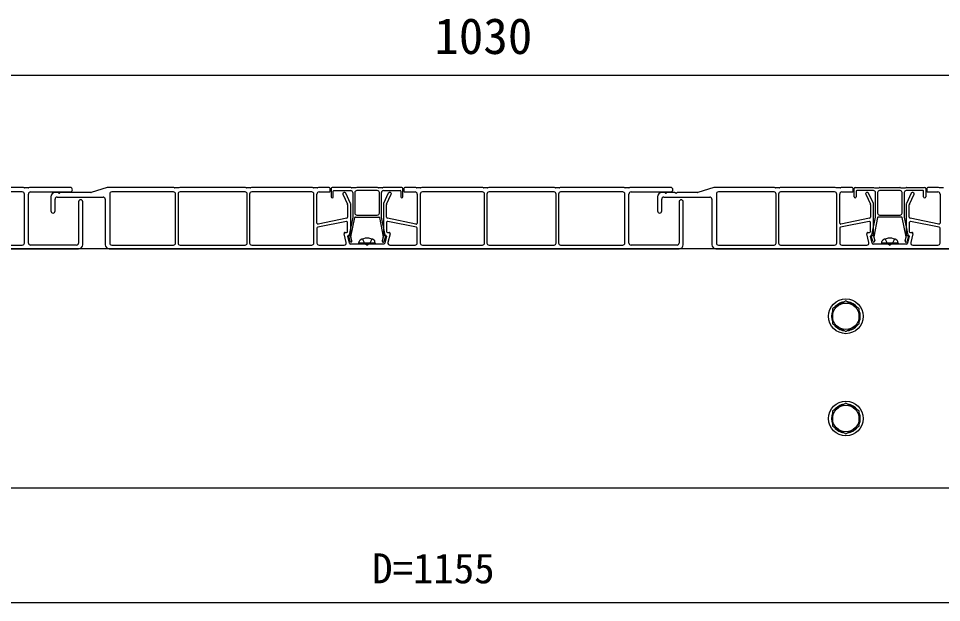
# Model space of a CAD drawing. Units: millimetres, scale not verified. Extents: x -1050 to 1050, y -1565 to 1555.
# Drawn here: x -346.4 to 104.8, y -67.7 to 218 of the extents above; entities that cross this region are included whole.
import ezdxf
from ezdxf.enums import TextEntityAlignment as Align

# ---------------------------------------------------------------- set-up
doc = ezdxf.new("R2010")
doc.units = ezdxf.units.MM
doc.header["$LTSCALE"] = 8
for name, color, linetype in [('0-3_YKK_12', 2, 'Continuous'), ('0-4_YKK_13', 4, 'Continuous'), ('0-5_YKK_D', 6, 'Continuous')]:
    doc.layers.add(name, color=color, linetype=linetype)
doc.styles.add('ＭＳ ゴシック', font='')
doc.styles.get('ＭＳ ゴシック').set_extended_font_data('MS Gothic')

msp = doc.modelspace()

# ---------------------------------------------------------------- linework, layer by layer
at = {"layer": '0-3_YKK_12'}
for p, q in [((410, 105.301), (-645, 105.301)), ((410, -11.699), (-645, -11.699))]:
    msp.add_line(p, q, dxfattribs=at)
at = {"layer": '0-4_YKK_13'}
for p, q in [((-344.073, 135.301), (-374.927, 135.301)), ((-344.5, 133.101), (-374.9, 133.101)), ((-343.57, 135.173), (-343.93, 135.28)), ((-343.5, 108.101), (-343.5, 132.101)), ((-341.573, 135.151), (-343.427, 135.151)), ((-341.5, 108.101), (-341.5, 132.101)), ((-341.07, 135.28), (-341.43, 135.173)), ((-321.1, 135.301), (-340.927, 135.301)), ((-340.5, 133.101), (-321.1, 133.101)), ((-327.02, 132.801), (-328.5, 132.801)), ((-311.076, 132.801), (-325.98, 132.801)), ((-303.073, 135.279), (-310.927, 132.824)), ((-270.573, 135.301), (-302.924, 135.301)), ((-301.8, 132.101), (-301.8, 108.101)), ((-270.6, 133.101), (-300.8, 133.101)), ((-270.07, 135.173), (-270.43, 135.28)), ((-268.073, 135.151), (-269.927, 135.151)), ((-269.6, 108.101), (-269.6, 132.101)), ((-268.4, 132.101), (-268.4, 108.101)), ((-267.57, 135.28), (-267.93, 135.173)), ((-235.573, 135.301), (-267.427, 135.301)), ((-235.6, 133.101), (-267.4, 133.101)), ((-235.07, 135.173), (-235.43, 135.28)), ((-233.073, 135.151), (-234.927, 135.151)), ((-234.6, 108.101), (-234.6, 132.101)), ((-233.4, 132.101), (-233.4, 108.101)), ((-232.57, 135.28), (-232.93, 135.173)), ((-202.823, 135.301), (-232.427, 135.301)), ((-203, 133.101), (-232.4, 133.101)), ((-202.32, 135.173), (-202.68, 135.28)), ((-200.323, 135.151), (-202.177, 135.151)), ((-202, 108.101), (-202, 132.101)), ((-200.5, 117.911), (-200.5, 132.101)), ((-199.82, 135.28), (-200.18, 135.173)), ((-194.5, 135.301), (-199.677, 135.301)), ((-199.5, 133.101), (-194.5, 133.101)), ((-194, 133.601), (-194, 134.801)), ((-193.5, 134.801), (-193.5, 130.801)), ((-184.073, 135.301), (-193, 135.301)), ((-192.5, 130.801), (-192.5, 133.501)), ((-192.2, 133.801), (-184, 133.801)), ((-187.826, 132.095), (-185.545, 127.075)), ((-186.822, 132.801), (-187.371, 132.801)), ((-184.045, 127.4), (-186.367, 132.508)), ((-183.57, 135.173), (-183.93, 135.28)), ((-181.573, 135.151), (-183.427, 135.151)), ((-183, 132.801), (-183, 120.831)), ((-182, 132.801), (-182, 122.801)), ((-181.07, 135.28), (-181.43, 135.173)), ((-171.073, 135.301), (-180.927, 135.301)), ((-170.57, 135.173), (-170.93, 135.28)), ((-168.573, 135.151), (-170.427, 135.151)), ((-170, 122.801), (-170, 132.801)), ((-169, 120.831), (-169, 132.801)), ((-168.07, 135.28), (-168.43, 135.173)), ((-168, 133.801), (-159.8, 133.801)), ((-165.633, 132.508), (-167.955, 127.389)), ((-159, 135.301), (-167.927, 135.301)), ((-166.455, 127.065), (-164.173, 132.095)), ((-164.629, 132.801), (-165.178, 132.801)), ((-159.5, 133.501), (-159.5, 130.801)), ((-158.5, 130.801), (-158.5, 134.801)), ((-158, 134.801), (-158, 133.601)), ((-152.323, 135.301), (-157.5, 135.301)), ((-157.5, 133.101), (-152.5, 133.101)), ((-151.82, 135.173), (-152.18, 135.28)), ((-149.823, 135.151), (-151.677, 135.151)), ((-151.5, 132.101), (-151.5, 117.911)), ((-150, 132.101), (-150, 108.101)), ((-149.32, 135.28), (-149.68, 135.173)), ((-119.573, 135.301), (-149.177, 135.301)), ((-119.6, 133.101), (-149, 133.101)), ((-119.07, 135.173), (-119.43, 135.28)), ((-117.073, 135.151), (-118.927, 135.151)), ((-118.6, 108.101), (-118.6, 132.101)), ((-117.4, 132.101), (-117.4, 108.101)), ((-116.57, 135.28), (-116.93, 135.173)), ((-84.573, 135.301), (-116.427, 135.301)), ((-84.6, 133.101), (-116.4, 133.101)), ((-84.07, 135.173), (-84.43, 135.28)), ((-82.073, 135.151), (-83.927, 135.151)), ((-83.6, 108.101), (-83.6, 132.101)), ((-82.4, 132.101), (-82.4, 108.101)), ((-81.57, 135.28), (-81.93, 135.173)), ((-50.573, 135.301), (-81.427, 135.301)), ((-51, 133.101), (-81.4, 133.101)), ((-50.07, 135.173), (-50.43, 135.28)), ((-50, 108.101), (-50, 132.101)), ((-48.073, 135.151), (-49.927, 135.151)), ((-48, 108.101), (-48, 132.101)), ((-47.57, 135.28), (-47.93, 135.173)), ((-27.6, 135.301), (-47.427, 135.301)), ((-47, 133.101), (-27.6, 133.101)), ((-30.52, 132.801), (-32, 132.801)), ((-25.52, 132.801), (-29.48, 132.801)), ((-14.576, 132.801), (-24.48, 132.801)), ((-6.573, 135.279), (-14.427, 132.824)), ((22.927, 135.301), (-6.424, 135.301)), ((-5.3, 132.101), (-5.3, 108.101)), ((22.9, 133.101), (-4.3, 133.101)), ((23.43, 135.173), (23.07, 135.28)), ((25.427, 135.151), (23.573, 135.151)), ((23.9, 108.101), (23.9, 132.101)), ((25.1, 132.101), (25.1, 108.101)), ((25.93, 135.28), (25.57, 135.173)), ((52.677, 135.301), (26.073, 135.301)), ((52.5, 133.101), (26.1, 133.101)), ((53.18, 135.173), (52.82, 135.28)), ((55.177, 135.151), (53.323, 135.151)), ((53.5, 108.101), (53.5, 132.101)), ((55, 117.911), (55, 132.101)), ((55.68, 135.28), (55.32, 135.173)), ((61, 135.301), (55.823, 135.301)), ((56, 133.101), (61, 133.101)), ((61.5, 133.601), (61.5, 134.801)), ((62, 130.801), (62, 134.801)), ((62.5, 135.301), (71.427, 135.301)), ((63, 133.501), (63, 130.801)), ((71.5, 133.801), (63.3, 133.801)), ((67.674, 132.095), (69.955, 127.075)), ((68.678, 132.801), (68.129, 132.801)), ((71.455, 127.4), (69.133, 132.508)), ((71.57, 135.28), (71.93, 135.173)), ((72.073, 135.151), (73.927, 135.151)), ((72.5, 120.831), (72.5, 132.801)), ((73.5, 132.801), (73.5, 122.801)), ((74.07, 135.173), (74.43, 135.28)), ((74.573, 135.301), (84.427, 135.301)), ((84.57, 135.28), (84.93, 135.173)), ((85.073, 135.151), (86.927, 135.151)), ((85.5, 122.801), (85.5, 132.801)), ((86.5, 132.801), (86.5, 120.831)), ((87.07, 135.173), (87.43, 135.28)), ((95.7, 133.801), (87.5, 133.801)), ((89.867, 132.508), (87.545, 127.389)), ((87.573, 135.301), (96.5, 135.301)), ((89.045, 127.065), (91.327, 132.095)), ((90.871, 132.801), (90.322, 132.801)), ((96, 130.801), (96, 133.501)), ((97, 134.801), (97, 130.801)), ((97.5, 134.801), (97.5, 133.601)), ((103.177, 135.301), (98, 135.301)), ((98, 133.101), (103, 133.101)), ((103.68, 135.173), (103.32, 135.28)), ((105.677, 135.151), (103.823, 135.151)), ((104, 132.101), (104, 117.911)), ((-330.5, 130.801), (-330.5, 123.801)), ((-328.5, 123.801), (-328.5, 129.601)), ((-327.5, 130.601), (-305, 130.601)), ((-317, 128.301), (-317, 108.101)), ((-315, 107.301), (-315, 128.301)), ((-304, 129.601), (-304, 107.301)), ((-185.5, 126.868), (-185.5, 120.711)), ((-184, 112.101), (-184, 127.193)), ((-168, 127.183), (-168, 112.101)), ((-166.5, 120.711), (-166.5, 126.858)), ((-34, 130.801), (-34, 123.801)), ((-32, 123.801), (-32, 129.601)), ((-31, 130.601), (-8.5, 130.601)), ((-23.5, 128.301), (-23.5, 108.101)), ((-21.5, 107.301), (-21.5, 128.301)), ((-7.5, 129.601), (-7.5, 107.301)), ((70, 126.868), (70, 120.711)), ((71.5, 112.101), (71.5, 127.193)), ((87.5, 127.183), (87.5, 112.101)), ((89, 120.711), (89, 126.858)), ((-186.098, 118.652), (-200.098, 115.852)), ((-185.902, 120.221), (-199.902, 117.421)), ((-185.5, 113.801), (-185.5, 118.162)), ((-183.006, 120.772), (-184.763, 111.985)), ((-183.921, 111.1), (-182.028, 120.56)), ((-181.734, 120.801), (-170.266, 120.801)), ((-181, 121.801), (-171, 121.801)), ((-169.972, 120.56), (-168.079, 111.1)), ((-167.237, 111.985), (-168.994, 120.772)), ((-166.5, 118.162), (-166.5, 113.801)), ((-152.098, 117.421), (-166.098, 120.221)), ((-151.902, 115.852), (-165.902, 118.652)), ((69.402, 118.652), (55.402, 115.852)), ((69.598, 120.221), (55.598, 117.421)), ((70, 113.801), (70, 118.162)), ((70.737, 111.985), (72.494, 120.772)), ((73.472, 120.56), (71.579, 111.1)), ((85.234, 120.801), (73.766, 120.801)), ((74.5, 121.801), (84.5, 121.801)), ((87.421, 111.1), (85.528, 120.56)), ((86.506, 120.772), (88.263, 111.985)), ((89, 118.162), (89, 113.801)), ((103.402, 117.421), (89.402, 120.221)), ((103.598, 115.852), (89.598, 118.652)), ((-200.5, 115.362), (-200.5, 108.101)), ((-186.766, 113.301), (-186, 113.301)), ((-166, 113.301), (-165.234, 113.301)), ((-151.5, 108.101), (-151.5, 115.362)), ((55, 115.362), (55, 108.101)), ((68.734, 113.301), (69.5, 113.301)), ((89.5, 113.301), (90.266, 113.301)), ((104, 108.101), (104, 115.362)), ((-186.216, 108.333), (-187.252, 112.686)), ((-184.591, 107.986), (-185.412, 111.432)), ((-185.12, 111.801), (-184.3, 111.801)), ((-185.086, 111.412), (-184.38, 108.963)), ((-183.42, 109.24), (-183.915, 110.958)), ((-180, 108.101), (-179.859, 108.904)), ((-172, 108.101), (-172.141, 108.904)), ((-168.085, 110.958), (-168.58, 109.24)), ((-167.7, 111.801), (-166.88, 111.801)), ((-167.62, 108.963), (-166.914, 111.412)), ((-166.588, 111.432), (-167.409, 107.986)), ((-164.748, 112.686), (-165.784, 108.333)), ((69.284, 108.333), (68.248, 112.686)), ((70.909, 107.986), (70.088, 111.432)), ((70.38, 111.801), (71.2, 111.801)), ((71.12, 108.963), (70.414, 111.412)), ((71.585, 110.958), (72.08, 109.24)), ((75.5, 108.101), (75.641, 108.904)), ((83.5, 108.101), (83.358, 108.904)), ((86.92, 109.24), (87.415, 110.958)), ((87.8, 111.801), (88.62, 111.801)), ((88.586, 111.412), (87.88, 108.963)), ((88.912, 111.432), (88.091, 107.986)), ((90.752, 112.686), (89.716, 108.333)), ((-595.5, 105.301), (-317, 105.301)), ((-374.9, 107.101), (-344.5, 107.101)), ((-318, 107.101), (-340.5, 107.101)), ((-302, 105.301), (-23.5, 105.301)), ((-300.8, 107.101), (-270.6, 107.101)), ((-267.4, 107.101), (-235.6, 107.101)), ((-232.4, 107.101), (-203, 107.101)), ((-199.5, 107.101), (-187.189, 107.101)), ((-176.52, 107.601), (-184.105, 107.601)), ((-172, 108.101), (-180, 108.101)), ((-180, 108.101), (-179.912, 107.601)), ((-172.088, 107.601), (-179.912, 107.601)), ((-167.895, 107.601), (-175.48, 107.601)), ((-172, 108.101), (-172.088, 107.601)), ((-164.811, 107.101), (-152.5, 107.101)), ((-149, 107.101), (-119.6, 107.101)), ((-116.4, 107.101), (-84.6, 107.101)), ((-81.4, 107.101), (-51, 107.101)), ((-24.5, 107.101), (-47, 107.101)), ((-5.5, 105.301), (191, 105.301)), ((-4.3, 107.101), (22.9, 107.101)), ((26.1, 107.101), (52.5, 107.101)), ((56, 107.101), (68.311, 107.101)), ((78.98, 107.601), (71.395, 107.601)), ((83.5, 108.101), (75.5, 108.101)), ((75.5, 108.101), (75.588, 107.601)), ((83.412, 107.601), (75.588, 107.601)), ((87.605, 107.601), (80.02, 107.601)), ((83.5, 108.101), (83.412, 107.601)), ((90.689, 107.101), (103, 107.101))]:
    msp.add_line(p, q, dxfattribs=at)
for points in [[(-171, 133.801), (-176, 133.801), (-181, 133.801)], [(84.5, 133.801), (79.5, 133.801), (74.5, 133.801)], [(-178.3, 110.081), (-177.145, 107.764), (-176, 107.156)], [(-173.7, 110.081), (-174.855, 107.764), (-176, 107.156)], [(77.2, 110.081), (78.355, 107.764), (79.5, 107.156)], [(81.8, 110.081), (80.645, 107.764), (79.5, 107.156)]]:
    msp.add_lwpolyline(points, dxfattribs=at)
for points in [[(58, 79.807), (51.5, 76.054), (51.5, 68.549), (58, 64.796), (64.5, 68.549), (64.5, 76.054)], [(58, 29.807), (51.5, 26.054), (51.5, 18.549), (58, 14.796), (64.5, 18.549), (64.5, 26.054)]]:
    msp.add_lwpolyline(points, close=True, dxfattribs=at)
for centre, radius in [((58, 72.301), 8.5), ((58, 72.301), 6.5), ((58, 22.301), 8.5), ((58, 22.301), 6.5)]:
    msp.add_circle(centre, radius, dxfattribs=at)
for centre, radius, start, end in [((-344.5, 132.101), 1, 0, 90), ((-344.073, 134.801), 0.5, 73.30076, 90), ((-343.427, 135.651), 0.5, 253.30076, 270), ((-341.573, 135.651), 0.5, 270, 286.69924), ((-340.5, 132.101), 1, 90, 180), ((-340.927, 134.801), 0.5, 90, 106.69924), ((-328.5, 130.801), 2, 90, 180), ((-327.02, 132.501), 0.3, 30, 90), ((-326.5, 132.801), 0.3, 210, 330), ((-325.98, 132.501), 0.3, 90, 150), ((-321.1, 134.201), 1.1, 270, 90), ((-311.076, 133.301), 0.5, 270, 287.35402), ((-302.924, 134.801), 0.5, 90, 107.35402), ((-300.8, 132.101), 1, 90, 180), ((-270.6, 132.101), 1, 0, 90), ((-270.573, 134.801), 0.5, 73.30076, 90), ((-269.927, 135.651), 0.5, 253.30076, 270), ((-267.4, 132.101), 1, 90, 180), ((-268.073, 135.651), 0.5, 270, 286.69924), ((-267.427, 134.801), 0.5, 90, 106.69924), ((-235.6, 132.101), 1, 0, 90), ((-235.573, 134.801), 0.5, 73.30076, 90), ((-234.927, 135.651), 0.5, 253.30076, 270), ((-232.4, 132.101), 1, 90, 180), ((-233.073, 135.651), 0.5, 270, 286.69924), ((-232.427, 134.801), 0.5, 90, 106.69924), ((-203, 132.101), 1, 360, 90), ((-202.823, 134.801), 0.5, 73.30076, 90), ((-202.177, 135.651), 0.5, 253.30076, 270), ((-199.5, 132.101), 1, 90, 180), ((-200.323, 135.651), 0.5, 270, 286.69924), ((-199.677, 134.801), 0.5, 90, 106.69924), ((-194.5, 134.801), 0.5, 0, 90), ((-194.5, 133.601), 0.5, 270, 0), ((-193, 134.801), 0.5, 90, 180), ((-192.2, 133.501), 0.3, 90, 180), ((-187.371, 132.301), 0.5, 90, 204.44395), ((-186.822, 132.301), 0.5, 24.44395, 90), ((-184.073, 134.801), 0.5, 73.30076, 90), ((-184, 132.801), 1, 0, 90), ((-183.427, 135.651), 0.5, 253.30076, 270), ((-181, 132.801), 1, 90, 180), ((-181.573, 135.651), 0.5, 270, 286.69924), ((-180.927, 134.801), 0.5, 90, 106.69924), ((-171.073, 134.801), 0.5, 73.30076, 90), ((-171, 132.801), 1, 0, 90), ((-170.427, 135.651), 0.5, 253.30076, 270), ((-168, 132.801), 1, 90, 180), ((-168.573, 135.651), 0.5, 270, 286.69924), ((-167.927, 134.801), 0.5, 90, 106.69924), ((-165.178, 132.301), 0.5, 90, 155.5983), ((-164.629, 132.301), 0.5, 335.5983, 90), ((-159.8, 133.501), 0.3, 0, 90), ((-159, 134.801), 0.5, 0, 90), ((-157.5, 134.801), 0.5, 90, 180), ((-157.5, 133.601), 0.5, 180, 270), ((-152.5, 132.101), 1, 0, 90), ((-152.323, 134.801), 0.5, 73.30076, 90), ((-151.677, 135.651), 0.5, 253.30076, 270), ((-149, 132.101), 1, 90, 180), ((-149.823, 135.651), 0.5, 270, 286.69924), ((-149.177, 134.801), 0.5, 90, 106.69924), ((-119.6, 132.101), 1, 0, 90), ((-119.573, 134.801), 0.5, 73.30076, 90), ((-118.927, 135.651), 0.5, 253.30076, 270), ((-116.4, 132.101), 1, 90, 180), ((-117.073, 135.651), 0.5, 270, 286.69924), ((-116.427, 134.801), 0.5, 90, 106.69924), ((-84.6, 132.101), 1, 0, 90), ((-84.573, 134.801), 0.5, 73.30076, 90), ((-83.927, 135.651), 0.5, 253.30076, 270), ((-81.4, 132.101), 1, 90, 180), ((-82.073, 135.651), 0.5, 270, 286.69924), ((-81.427, 134.801), 0.5, 90, 106.69924), ((-51, 132.101), 1, 0, 90), ((-50.573, 134.801), 0.5, 73.30076, 90), ((-49.927, 135.651), 0.5, 253.30076, 270), ((-48.073, 135.651), 0.5, 270, 286.69924), ((-47, 132.101), 1, 90, 180), ((-47.427, 134.801), 0.5, 90, 106.69924), ((-32, 130.801), 2, 90, 180), ((-30.52, 132.501), 0.3, 30, 90), ((-30, 132.801), 0.3, 210, 330), ((-29.48, 132.501), 0.3, 90, 150), ((-27.6, 134.201), 1.1, 270, 90), ((-25.52, 132.501), 0.3, 30, 90), ((-25, 132.801), 0.3, 210, 330), ((-24.48, 132.501), 0.3, 90, 150), ((-14.576, 133.301), 0.5, 270, 287.35402), ((-6.424, 134.801), 0.5, 90, 107.35402), ((-4.3, 132.101), 1, 90, 180), ((22.9, 132.101), 1, 0, 90), ((22.927, 134.801), 0.5, 73.30076, 90), ((23.573, 135.651), 0.5, 253.30076, 270), ((26.1, 132.101), 1, 90, 180), ((25.427, 135.651), 0.5, 270, 286.69924), ((26.073, 134.801), 0.5, 90, 106.69924), ((52.5, 132.101), 1, 360, 90), ((52.677, 134.801), 0.5, 73.30076, 90), ((53.323, 135.651), 0.5, 253.30076, 270), ((56, 132.101), 1, 90, 180), ((55.177, 135.651), 0.5, 270, 286.69924), ((55.823, 134.801), 0.5, 90, 106.69924), ((61, 134.801), 0.5, 0, 90), ((61, 133.601), 0.5, 270, 0), ((62.5, 134.801), 0.5, 90, 180), ((63.3, 133.501), 0.3, 90, 180), ((68.129, 132.301), 0.5, 90, 204.44395), ((68.678, 132.301), 0.5, 24.44395, 90), ((71.427, 134.801), 0.5, 73.30076, 90), ((71.5, 132.801), 1, 0, 90), ((72.073, 135.651), 0.5, 253.30076, 270), ((74.5, 132.801), 1, 90, 180), ((73.927, 135.651), 0.5, 270, 286.69924), ((74.573, 134.801), 0.5, 90, 106.69924), ((84.427, 134.801), 0.5, 73.30076, 90), ((84.5, 132.801), 1, 0, 90), ((85.073, 135.651), 0.5, 253.30076, 270), ((87.5, 132.801), 1, 90, 180), ((86.927, 135.651), 0.5, 270, 286.69924), ((87.573, 134.801), 0.5, 90, 106.69924), ((90.322, 132.301), 0.5, 90, 155.5983), ((90.871, 132.301), 0.5, 335.5983, 90), ((95.7, 133.501), 0.3, 0, 90), ((96.5, 134.801), 0.5, 0, 90), ((98, 134.801), 0.5, 90, 180), ((98, 133.601), 0.5, 180, 270), ((103, 132.101), 1, 0, 90), ((103.177, 134.801), 0.5, 73.30076, 90), ((103.823, 135.651), 0.5, 253.30076, 270), ((-327.5, 129.601), 1, 90, 180), ((-316, 128.301), 1, 0, 180), ((-305, 129.601), 1, 0, 90), ((-193, 130.801), 0.5, 180, 270), ((-193, 130.801), 0.5, 270, 0), ((-186, 126.868), 0.5, 0, 24.44395), ((-184.5, 127.193), 0.5, 0, 24.44395), ((-167.5, 127.183), 0.5, 155.5983, 180), ((-166, 126.858), 0.5, 155.5983, 180), ((-159, 130.801), 0.5, 180, 270), ((-159, 130.801), 0.5, 270, 0), ((-31, 129.601), 1, 90, 180), ((-22.5, 128.301), 1, 0, 180), ((-8.5, 129.601), 1, 0, 90), ((62.5, 130.801), 0.5, 180, 270), ((62.5, 130.801), 0.5, 270, 0), ((69.5, 126.868), 0.5, 0, 24.44395), ((71, 127.193), 0.5, 0, 24.44395), ((88, 127.183), 0.5, 155.5983, 180), ((89.5, 126.858), 0.5, 155.5983, 180), ((96.5, 130.801), 0.5, 180, 270), ((96.5, 130.801), 0.5, 270, 0), ((-329.5, 123.801), 1, 180, 0), ((-181, 122.801), 1, 180, 270), ((-171, 122.801), 1, 270, 0), ((-33, 123.801), 1, 180, 0), ((74.5, 122.801), 1, 180, 270), ((84.5, 122.801), 1, 270, 0), ((-200, 117.911), 0.5, 180, 281.30993), ((-186, 118.162), 0.5, 0, 101.30993), ((-186, 120.711), 0.5, 281.30993, 0), ((-183.3, 120.831), 0.3, 348.69007, 0), ((-181.734, 120.501), 0.3, 90, 168.69007), ((-170.266, 120.501), 0.3, 11.30993, 90), ((-168.7, 120.831), 0.3, 180, 191.30993), ((-166, 120.711), 0.5, 180, 258.69007), ((-166, 118.162), 0.5, 78.69007, 180), ((-152, 117.911), 0.5, 258.69007, 0), ((55.5, 117.911), 0.5, 180, 281.30993), ((69.5, 118.162), 0.5, 0, 101.30993), ((69.5, 120.711), 0.5, 281.30993, 0), ((72.2, 120.831), 0.3, 348.69007, 0), ((73.766, 120.501), 0.3, 90, 168.69007), ((85.234, 120.501), 0.3, 11.30993, 90), ((86.8, 120.831), 0.3, 180, 191.30993), ((89.5, 120.711), 0.5, 180, 258.69007), ((89.5, 118.162), 0.5, 78.69007, 180), ((103.5, 117.911), 0.5, 258.69007, 0), ((-200, 115.362), 0.5, 101.30993, 180), ((-186.766, 112.801), 0.5, 90, 193.3925), ((-186, 113.801), 0.5, 270, 0), ((-166, 113.801), 0.5, 180, 270), ((-165.234, 112.801), 0.5, 346.6075, 90), ((-152, 115.362), 0.5, 0, 78.69007), ((55.5, 115.362), 0.5, 101.30993, 180), ((68.734, 112.801), 0.5, 90, 193.3925), ((69.5, 113.801), 0.5, 270, 0), ((89.5, 113.801), 0.5, 180, 270), ((90.266, 112.801), 0.5, 346.6075, 90), ((103.5, 115.362), 0.5, 0, 78.69007), ((-187.189, 108.101), 1, 270, 13.3925), ((-185.12, 111.501), 0.3, 90, 193.3925), ((-184.8, 111.502), 0.3, 114.827, 197.33887), ((-185.058, 112.043), 0.3, 296.01796, 348.69007), ((-183.9, 109.101), 0.5, 196.079, 16.079), ((-184.3, 112.101), 0.3, 270, 0), ((-183.626, 111.041), 0.3, 168.69007, 196.079), ((-178.972, 108.748), 0.9, 122.05588, 170), ((-176, 104.001), 6.5, 57.94412, 122.05588), ((-173.028, 108.748), 0.9, 10, 57.94412), ((-168.1, 109.101), 0.5, 163.921, 343.921), ((-168.374, 111.041), 0.3, 343.921, 11.30993), ((-167.7, 112.101), 0.3, 180, 270), ((-166.942, 112.043), 0.3, 191.30993, 243.98204), ((-167.2, 111.502), 0.3, 342.66113, 65.173), ((-166.88, 111.501), 0.3, 346.6075, 90), ((-164.811, 108.101), 1, 166.6075, 270), ((68.311, 108.101), 1, 270, 13.3925), ((70.38, 111.501), 0.3, 90, 193.3925), ((70.7, 111.502), 0.3, 114.827, 197.33887), ((70.442, 112.043), 0.3, 296.01796, 348.69007), ((71.6, 109.101), 0.5, 196.079, 16.079), ((71.2, 112.101), 0.3, 270, 0), ((71.874, 111.041), 0.3, 168.69007, 196.079), ((76.528, 108.748), 0.9, 122.05588, 170), ((79.5, 104.001), 6.5, 57.94412, 122.05588), ((82.472, 108.748), 0.9, 10, 57.94412), ((87.4, 109.101), 0.5, 163.921, 343.921), ((87.126, 111.041), 0.3, 343.921, 11.30993), ((87.8, 112.101), 0.3, 180, 270), ((88.558, 112.043), 0.3, 191.30993, 243.98204), ((88.3, 111.502), 0.3, 342.66113, 65.173), ((88.62, 111.501), 0.3, 346.6075, 90), ((90.689, 108.101), 1, 166.6075, 270), ((-344.5, 108.101), 1, 270, 0), ((-340.5, 108.101), 1, 180, 270), ((-318, 108.101), 1, 270, 0), ((-317, 107.301), 2, 270, 0), ((-302, 107.301), 2, 180, 270), ((-300.8, 108.101), 1, 180, 270), ((-270.6, 108.101), 1, 270, 0), ((-267.4, 108.101), 1, 180, 270), ((-235.6, 108.101), 1, 270, 0), ((-232.4, 108.101), 1, 180, 270), ((-203, 108.101), 1, 270, 360), ((-199.5, 108.101), 1, 180, 270), ((-184.105, 108.101), 0.5, 193.3925, 270), ((-176.52, 107.301), 0.3, 30, 90), ((-176, 107.601), 0.3, 210, 330), ((-175.48, 107.301), 0.3, 90, 150), ((-167.895, 108.101), 0.5, 270, 346.6075), ((-152.5, 108.101), 1, 270, 0), ((-149, 108.101), 1, 180, 270), ((-119.6, 108.101), 1, 270, 0), ((-116.4, 108.101), 1, 180, 270), ((-84.6, 108.101), 1, 270, 0), ((-81.4, 108.101), 1, 180, 270), ((-51, 108.101), 1, 270, 0), ((-47, 108.101), 1, 180, 270), ((-24.5, 108.101), 1, 270, 0), ((-23.5, 107.301), 2, 270, 0), ((-5.5, 107.301), 2, 180, 270), ((-4.3, 108.101), 1, 180, 270), ((22.9, 108.101), 1, 270, 0), ((26.1, 108.101), 1, 180, 270), ((52.5, 108.101), 1, 270, 360), ((56, 108.101), 1, 180, 270), ((71.395, 108.101), 0.5, 193.3925, 270), ((78.98, 107.301), 0.3, 30, 90), ((79.5, 107.601), 0.3, 210, 330), ((80.02, 107.301), 0.3, 90, 150), ((87.605, 108.101), 0.5, 270, 346.6075), ((103, 108.101), 1, 270, 0), ((58, 72.301), 7.05, 97.21814, 142.78186), ((58, 72.301), 7.05, 37.21814, 82.78186), ((58, 72.301), 7.05, 157.21814, 202.78186), ((58, 72.301), 7.05, 337.21814, 22.78186), ((58, 72.301), 7.05, 217.21814, 262.78186), ((58, 72.301), 7.05, 277.21814, 322.78186), ((58, 22.301), 7.05, 97.21814, 142.78186), ((58, 22.301), 7.05, 37.21814, 82.78186), ((58, 22.301), 7.05, 157.21814, 202.78186), ((58, 22.301), 7.05, 337.21814, 22.78186), ((58, 22.301), 7.05, 217.21814, 262.78186), ((58, 22.301), 7.05, 277.21814, 322.78186)]:
    msp.add_arc(centre, radius, start, end, dxfattribs=at)
at = {"layer": '0-5_YKK_D'}
for p, q in [((-622, 190.301), (408, 190.301)), ((-705, -67.699), (450, -67.699))]:
    msp.add_line(p, q, dxfattribs=at)

# ---------------------------------------------------------------- texts
at = {"layer": '0-5_YKK_D', "style": 'ＭＳ ゴシック'}
for s, height, p in [('1030', 17.6, (-143.136, 195.301)), ('D=1155', 14.66, (-173.523, -62.699))]:
    msp.add_text(s, height=height, dxfattribs=at).set_placement(p, align=Align.BOTTOM_LEFT)

doc.saveas('drawing.dxf')
